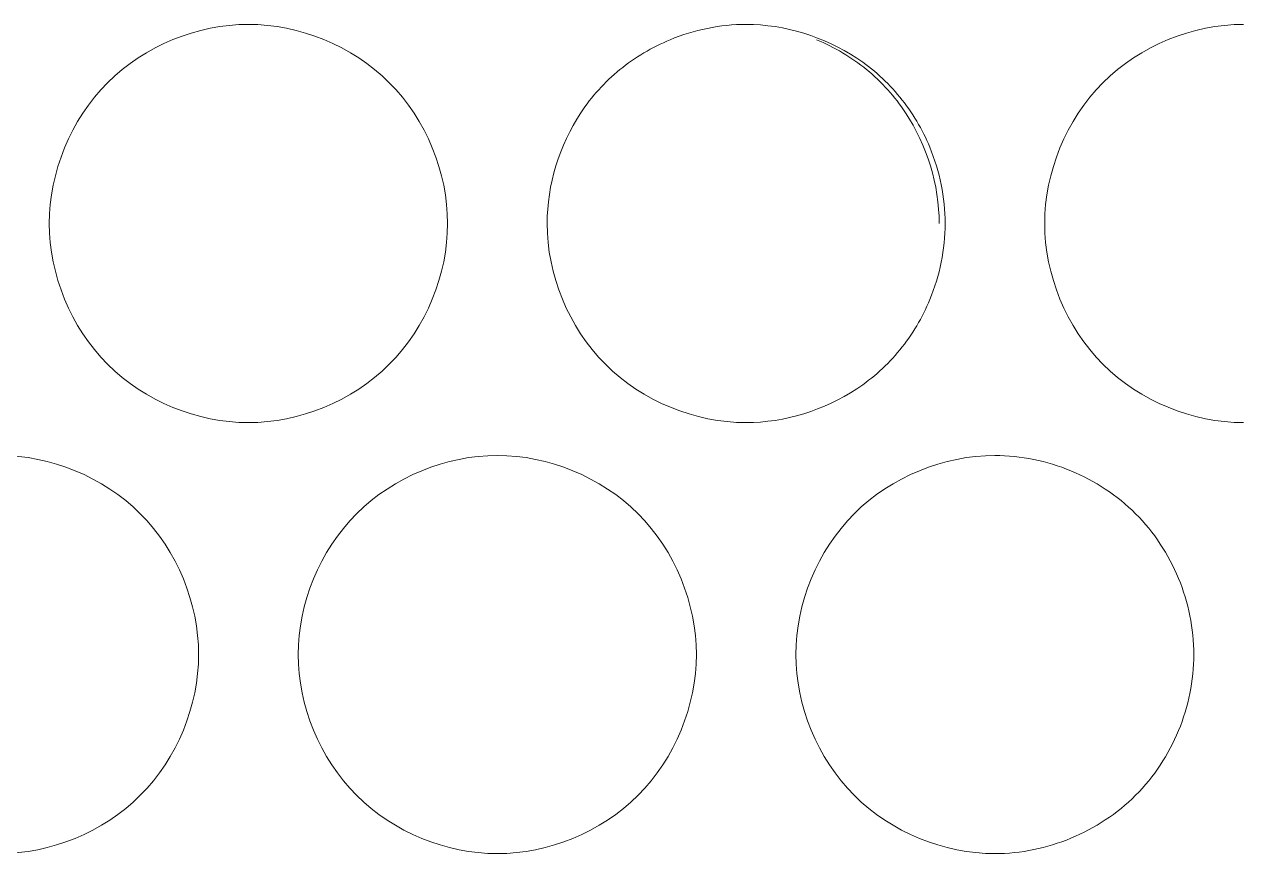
# Model space of a CAD drawing. Header units: millimetres. Extents: x 1177 to 4147, y 93 to 2194.
# Drawn here: x 1846.65 to 1865.02, y 1882.21 to 1894.7 of the extents above; entities that cross this region are included whole.
import ezdxf

# ---------------------------------------------------------------- set-up
doc = ezdxf.new("R2010")
doc.units = ezdxf.units.MM
doc.header["$LTSCALE"] = 0.1
doc.layers.add('标注', color=251, linetype='Continuous', lineweight=9)

msp = doc.modelspace()

# ---------------------------------------------------------------- linework, layer by layer
at = {"layer": '标注'}
for points, knots in [([(1850.024, 1894.702), (1849.259, 1894.702), (1847.664, 1894.063), (1847.024, 1892.468), (1847.024, 1891.702)], [0, 0, 0, 0, 0.500039, 1, 1, 1, 1]), ([(1853.025, 1891.702), (1853.025, 1892.468), (1852.385, 1894.062), (1850.79, 1894.702), (1850.024, 1894.702)], [0, 0, 0, 0, 0.499977, 1, 1, 1, 1]), ([(1860.291, 1892.85), (1860.179, 1893.121), (1859.876, 1893.634), (1859.001, 1894.425), (1858.105, 1894.702), (1857.524, 1894.702)], [0, 0, 0, 0, 0.251399, 0.502359, 1, 1, 1, 1]), ([(1865.02, 1894.702), (1864.255, 1894.702), (1862.661, 1894.062), (1862.022, 1892.468), (1862.022, 1891.702)], [0, 0, 0, 0, 0.499854, 1, 1, 1, 1]), ([(1856.377, 1894.471), (1856.106, 1894.358), (1855.593, 1894.055), (1854.801, 1893.181), (1854.525, 1892.283), (1854.525, 1891.702)], [0, 0, 0, 0, 0.251439, 0.502294, 1, 1, 1, 1]), ([(1860.433, 1891.702), (1860.433, 1892.283), (1860.157, 1893.181), (1859.367, 1894.055), (1858.853, 1894.359), (1858.583, 1894.471)], [0, 0, 0, 0, 0.497971, 0.748763, 1, 1, 1, 1]), ([(1847.024, 1891.702), (1847.024, 1890.937), (1847.664, 1889.342), (1849.259, 1888.702), (1850.024, 1888.702)], [0, 0, 0, 0, 0.499961, 1, 1, 1, 1]), ([(1850.024, 1888.702), (1850.79, 1888.702), (1852.385, 1889.342), (1853.025, 1890.937), (1853.025, 1891.702)], [0, 0, 0, 0, 0.500023, 1, 1, 1, 1]), ([(1854.525, 1891.702), (1854.525, 1890.937), (1855.164, 1889.343), (1856.759, 1888.702), (1857.524, 1888.702)], [0, 0, 0, 0, 0.500046, 1, 1, 1, 1]), ([(1862.022, 1891.702), (1862.022, 1890.937), (1862.661, 1889.343), (1864.255, 1888.702), (1865.02, 1888.702)], [0, 0, 0, 0, 0.500146, 1, 1, 1, 1]), ([(1857.524, 1888.702), (1858.105, 1888.702), (1859.001, 1888.98), (1859.876, 1889.77), (1860.179, 1890.284), (1860.291, 1890.555)], [0, 0, 0, 0, 0.497641, 0.748601, 1, 1, 1, 1]), ([(1849.274, 1885.207), (1849.274, 1885.973), (1848.634, 1887.567), (1847.039, 1888.207), (1846.273, 1888.207)], [0, 0, 0, 0, 0.499939, 1, 1, 1, 1]), ([(1853.775, 1888.207), (1853.009, 1888.207), (1851.415, 1887.567), (1850.775, 1885.973), (1850.775, 1885.207)], [0, 0, 0, 0, 0.499999, 1, 1, 1, 1]), ([(1856.774, 1885.207), (1856.774, 1885.973), (1856.134, 1887.567), (1854.54, 1888.207), (1853.775, 1888.207)], [0, 0, 0, 0, 0.500019, 1, 1, 1, 1]), ([(1861.272, 1888.207), (1860.507, 1888.207), (1858.913, 1887.567), (1858.274, 1885.973), (1858.274, 1885.207)], [0, 0, 0, 0, 0.499906, 1, 1, 1, 1]), ([(1864.039, 1886.354), (1863.89, 1886.715), (1863.45, 1887.387), (1862.778, 1887.826), (1862.418, 1887.975)], [0, 0, 0, 0, 0.499935, 1, 1, 1, 1]), ([(1846.273, 1882.207), (1847.039, 1882.207), (1848.634, 1882.847), (1849.274, 1884.442), (1849.274, 1885.207)], [0, 0, 0, 0, 0.500061, 1, 1, 1, 1]), ([(1850.775, 1885.207), (1850.775, 1884.442), (1851.415, 1882.847), (1853.009, 1882.207), (1853.775, 1882.207)], [0, 0, 0, 0, 0.500001, 1, 1, 1, 1]), ([(1853.775, 1882.207), (1854.54, 1882.207), (1856.134, 1882.847), (1856.774, 1884.442), (1856.774, 1885.207)], [0, 0, 0, 0, 0.499981, 1, 1, 1, 1]), ([(1858.274, 1885.207), (1858.274, 1884.442), (1858.913, 1882.848), (1860.507, 1882.207), (1861.272, 1882.207)], [0, 0, 0, 0, 0.500094, 1, 1, 1, 1]), ([(1862.418, 1882.439), (1862.778, 1882.588), (1863.45, 1883.028), (1863.89, 1883.7), (1864.039, 1884.06)], [0, 0, 0, 0, 0.500065, 1, 1, 1, 1])]:
    msp.add_open_spline(points, degree=3, knots=knots, dxfattribs=at)
for points in [[(1857.524, 1894.702), (1857.134, 1894.702), (1856.738, 1894.62), (1856.377, 1894.471)], [(1860.523, 1891.702), (1860.523, 1892.093), (1860.441, 1892.489), (1860.291, 1892.85)], [(1860.291, 1890.555), (1860.441, 1890.916), (1860.523, 1891.312), (1860.523, 1891.702)], [(1862.418, 1887.975), (1862.058, 1888.125), (1861.662, 1888.207), (1861.272, 1888.207)], [(1864.27, 1885.207), (1864.27, 1885.597), (1864.188, 1885.994), (1864.039, 1886.354)], [(1864.039, 1884.06), (1864.188, 1884.42), (1864.27, 1884.817), (1864.27, 1885.207)], [(1861.272, 1882.207), (1861.662, 1882.207), (1862.058, 1882.29), (1862.418, 1882.439)]]:
    msp.add_open_spline(points, degree=3, dxfattribs=at)

doc.saveas('drawing.dxf')
